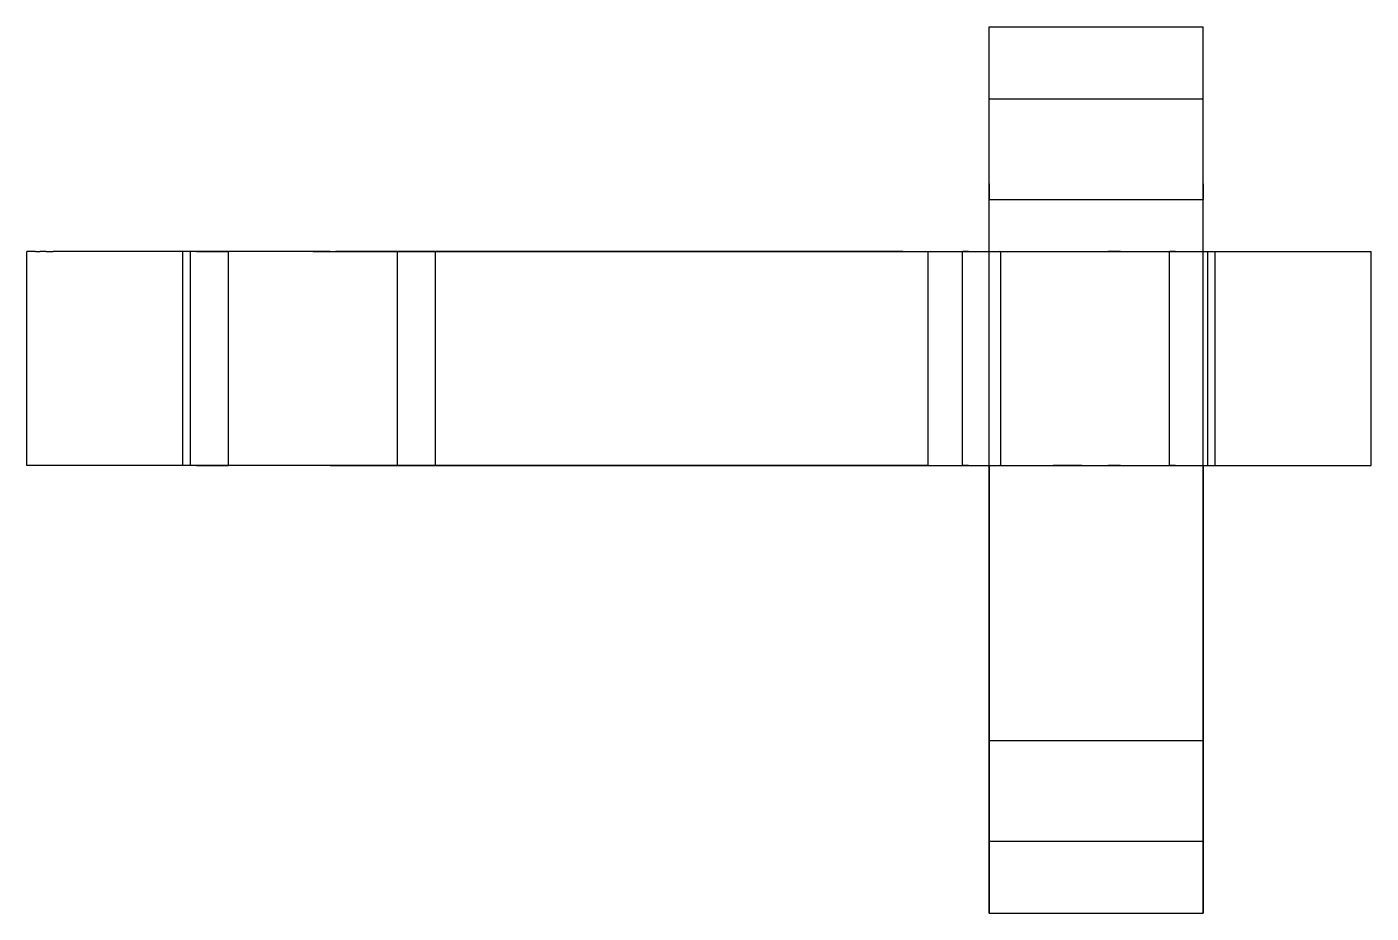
# Model space of a CAD drawing. Header units: millimetres. Extents: x -65 to 204, y -204 to 44.
# Drawn here: x 116 to 204, y -179.3 to -121.3 of the extents above; entities that cross this region are included whole.
import ezdxf

# ---------------------------------------------------------------- set-up
doc = ezdxf.new("R2010")
doc.units = ezdxf.units.MM
doc.layers.add('SIDE_YZ', color=7, linetype='Continuous')

msp = doc.modelspace()

# ---------------------------------------------------------------- linework, layer by layer
at = {"layer": 'SIDE_YZ'}
for p, q in [((179, -136), (179, -121.3)), ((179, -179.3), (179, -121.3)), ((179, -121.3), (193, -121.3)), ((193, -136), (193, -121.3)), ((193, -179.3), (193, -121.3)), ((179, -126.006), (179, -126.001)), ((179, -126.001), (193, -126.001)), ((179, -126.016), (179, -126.006)), ((179, -126.032), (179, -126.016)), ((179, -126.053), (179, -126.032)), ((179, -126.079), (179, -126.053)), ((179, -126.11), (179, -126.079)), ((179, -126.146), (179, -126.11)), ((179, -126.187), (179, -126.146)), ((179, -126.233), (179, -126.187)), ((179, -126.284), (179, -126.233)), ((179, -126.339), (179, -126.284)), ((179, -126.399), (179, -126.339)), ((179, -126.464), (179, -126.399)), ((179, -126.534), (179, -126.464)), ((179, -126.607), (179, -126.534)), ((179, -126.685), (179, -126.607)), ((179, -126.767), (179, -126.685)), ((193, -126.006), (193, -126.001)), ((193, -126.016), (193, -126.006)), ((193, -126.032), (193, -126.016)), ((193, -126.053), (193, -126.032)), ((193, -126.079), (193, -126.053)), ((193, -126.11), (193, -126.079)), ((193, -126.146), (193, -126.11)), ((193, -126.187), (193, -126.146)), ((193, -126.233), (193, -126.187)), ((193, -126.284), (193, -126.233)), ((193, -126.339), (193, -126.284)), ((193, -126.399), (193, -126.339)), ((193, -126.464), (193, -126.399)), ((193, -126.534), (193, -126.464)), ((193, -126.607), (193, -126.534)), ((193, -126.685), (193, -126.607)), ((193, -126.767), (193, -126.685)), ((179, -126.853), (179, -126.767)), ((179, -126.943), (179, -126.853)), ((179, -127.037), (179, -126.943)), ((179, -127.134), (179, -127.037)), ((179, -127.235), (179, -127.134)), ((179, -127.339), (179, -127.235)), ((179, -127.446), (179, -127.339)), ((179, -127.556), (179, -127.446)), ((179, -127.669), (179, -127.556)), ((193, -126.853), (193, -126.767)), ((193, -126.943), (193, -126.853)), ((193, -127.037), (193, -126.943)), ((193, -127.134), (193, -127.037)), ((193, -127.235), (193, -127.134)), ((193, -127.339), (193, -127.235)), ((193, -127.446), (193, -127.339)), ((193, -127.556), (193, -127.446)), ((193, -127.669), (193, -127.556)), ((179, -127.784), (179, -127.669)), ((179, -127.902), (179, -127.784)), ((179, -128.022), (179, -127.902)), ((179, -128.144), (179, -128.022)), ((179, -128.268), (179, -128.144)), ((179, -128.393), (179, -128.268)), ((179, -128.52), (179, -128.393)), ((193, -127.784), (193, -127.669)), ((193, -127.902), (193, -127.784)), ((193, -128.022), (193, -127.902)), ((193, -128.144), (193, -128.022)), ((193, -128.268), (193, -128.144)), ((193, -128.393), (193, -128.268)), ((193, -128.52), (193, -128.393)), ((179, -128.648), (179, -128.52)), ((179, -128.777), (179, -128.648)), ((179, -128.907), (179, -128.777)), ((179, -129.038), (179, -128.907)), ((179, -129.169), (179, -129.038)), ((179, -129.3), (179, -129.169)), ((179, -129.431), (179, -129.3)), ((193, -128.648), (193, -128.52)), ((193, -128.777), (193, -128.648)), ((193, -128.907), (193, -128.777)), ((193, -129.038), (193, -128.907)), ((193, -129.169), (193, -129.038)), ((193, -129.3), (193, -129.169)), ((193, -129.431), (193, -129.3)), ((179, -129.562), (179, -129.431)), ((179, -129.693), (179, -129.562)), ((179, -129.823), (179, -129.693)), ((179, -129.952), (179, -129.823)), ((179, -130.08), (179, -129.952)), ((179, -130.207), (179, -130.08)), ((179, -130.332), (179, -130.207)), ((193, -129.562), (193, -129.431)), ((193, -129.693), (193, -129.562)), ((193, -129.823), (193, -129.693)), ((193, -129.952), (193, -129.823)), ((193, -130.08), (193, -129.952)), ((193, -130.207), (193, -130.08)), ((193, -130.332), (193, -130.207)), ((179, -130.456), (179, -130.332)), ((179, -130.578), (179, -130.456)), ((179, -130.698), (179, -130.578)), ((179, -130.816), (179, -130.698)), ((179, -130.931), (179, -130.816)), ((179, -131.044), (179, -130.931)), ((179, -131.154), (179, -131.044)), ((193, -130.456), (193, -130.332)), ((193, -130.578), (193, -130.456)), ((193, -130.698), (193, -130.578)), ((193, -130.816), (193, -130.698)), ((193, -130.931), (193, -130.816)), ((193, -131.044), (193, -130.931)), ((193, -131.154), (193, -131.044)), ((179, -131.261), (179, -131.154)), ((179, -131.365), (179, -131.261)), ((179, -131.466), (179, -131.365)), ((179, -131.563), (179, -131.466)), ((179, -131.563), (179, -131.657)), ((179, -131.657), (179, -131.747)), ((179, -131.747), (179, -131.833)), ((179, -131.833), (179, -131.915)), ((179, -131.915), (179, -131.993)), ((193, -131.261), (193, -131.154)), ((193, -131.365), (193, -131.261)), ((193, -131.466), (193, -131.365)), ((193, -131.563), (193, -131.466)), ((193, -131.563), (193, -131.657)), ((193, -131.657), (193, -131.747)), ((193, -131.747), (193, -131.833)), ((193, -131.833), (193, -131.915)), ((193, -131.915), (193, -131.993)), ((179, -131.993), (179, -132.066)), ((179, -132.066), (179, -132.136)), ((179, -132.136), (179, -132.201)), ((179, -132.201), (179, -132.261)), ((179, -132.261), (179, -132.316)), ((179, -132.316), (179, -132.367)), ((179, -132.367), (179, -132.413)), ((179, -132.413), (179, -132.454)), ((179, -132.454), (179, -132.49)), ((179, -132.49), (179, -132.521)), ((179, -132.521), (179, -132.547)), ((179, -132.547), (179, -132.568)), ((179, -132.568), (179, -132.584)), ((179, -132.584), (179, -132.594)), ((179, -132.594), (179, -132.599)), ((179, -132.599), (193, -132.599)), ((193, -131.993), (193, -132.066)), ((193, -132.066), (193, -132.136)), ((193, -132.136), (193, -132.201)), ((193, -132.201), (193, -132.261)), ((193, -132.261), (193, -132.316)), ((193, -132.316), (193, -132.367)), ((193, -132.367), (193, -132.413)), ((193, -132.413), (193, -132.454)), ((193, -132.454), (193, -132.49)), ((193, -132.49), (193, -132.521)), ((193, -132.521), (193, -132.547)), ((193, -132.547), (193, -132.568)), ((193, -132.568), (193, -132.584)), ((193, -132.584), (193, -132.594)), ((193, -132.594), (193, -132.599)), ((116.035, -136), (116, -136)), ((116, -150), (116, -136)), ((116.141, -136), (116.035, -136)), ((116.316, -136), (116.141, -136)), ((116.561, -136), (116.316, -136)), ((116.561, -136), (116.876, -136)), ((117.259, -136), (116.876, -136)), ((117.259, -136), (117.711, -136)), ((118.231, -136), (117.711, -136)), ((118.817, -136), (118.231, -136)), ((119.469, -136), (118.817, -136)), ((120.185, -136), (119.469, -136)), ((120.966, -136), (120.185, -136)), ((121.808, -136), (120.966, -136)), ((122.712, -136), (121.808, -136)), ((123.675, -136), (122.712, -136)), ((124.696, -136), (123.675, -136)), ((125.774, -136), (124.696, -136)), ((126.906, -136), (125.774, -136)), ((126.207, -150), (126.207, -136)), ((126.26, -136), (126.207, -136)), ((126.367, -136), (126.26, -136)), ((126.527, -136), (126.367, -136)), ((126.74, -136), (126.527, -136)), ((126.707, -150), (126.707, -136)), ((126.709, -136), (126.707, -136)), ((126.713, -136), (126.709, -136)), ((126.719, -136), (126.713, -136)), ((126.727, -136), (126.719, -136)), ((126.737, -136), (126.727, -136)), ((126.749, -136), (126.737, -136)), ((127.005, -136), (126.74, -136)), ((126.762, -136), (126.749, -136)), ((126.778, -136), (126.762, -136)), ((126.795, -136), (126.778, -136)), ((126.814, -136), (126.795, -136)), ((126.836, -136), (126.814, -136)), ((126.858, -136), (126.836, -136)), ((126.883, -136), (126.858, -136)), ((126.909, -136), (126.883, -136)), ((128.091, -136), (126.906, -136)), ((126.937, -136), (126.909, -136)), ((126.967, -136), (126.937, -136)), ((126.998, -136), (126.967, -136)), ((127.03, -136), (126.998, -136)), ((127.323, -136), (127.005, -136)), ((127.064, -136), (127.03, -136)), ((127.1, -136), (127.064, -136)), ((127.1, -136), (127.137, -136)), ((127.137, -136), (127.175, -136)), ((127.175, -136), (127.214, -136)), ((127.214, -136), (127.255, -136)), ((127.255, -136), (127.297, -136)), ((127.297, -136), (127.339, -136)), ((127.692, -136), (127.323, -136)), ((127.339, -136), (127.383, -136)), ((127.383, -136), (127.428, -136)), ((127.428, -136), (127.473, -136)), ((127.473, -136), (127.519, -136)), ((127.519, -136), (127.566, -136)), ((127.566, -136), (127.614, -136)), ((127.614, -136), (127.662, -136)), ((127.662, -136), (127.71, -136)), ((128.113, -136), (127.692, -136)), ((127.71, -136), (127.759, -136)), ((127.759, -136), (127.808, -136)), ((127.808, -136), (127.858, -136)), ((127.858, -136), (127.907, -136)), ((127.907, -136), (127.957, -136)), ((127.957, -136), (128.007, -136)), ((128.007, -136), (128.056, -136)), ((128.056, -136), (128.106, -136)), ((129.328, -136), (128.091, -136)), ((128.106, -136), (128.155, -136)), ((128.583, -136), (128.113, -136)), ((128.155, -136), (128.204, -136)), ((128.204, -136), (128.252, -136)), ((128.252, -136), (128.301, -136)), ((128.301, -136), (128.348, -136)), ((128.348, -136), (128.395, -136)), ((128.395, -136), (128.441, -136)), ((128.441, -136), (128.487, -136)), ((128.487, -136), (128.531, -136)), ((128.531, -136), (128.575, -136)), ((128.575, -136), (128.618, -136)), ((129.104, -136), (128.583, -136)), ((128.618, -136), (128.659, -136)), ((128.659, -136), (128.7, -136)), ((128.7, -136), (128.739, -136)), ((128.739, -136), (128.777, -136)), ((128.777, -136), (128.814, -136)), ((128.814, -136), (128.85, -136)), ((128.85, -136), (128.884, -136)), ((128.884, -136), (128.916, -136)), ((128.916, -136), (128.947, -136)), ((128.947, -136), (128.977, -136)), ((128.977, -136), (129.005, -136)), ((129.005, -136), (129.031, -136)), ((129.031, -136), (129.056, -136)), ((129.056, -136), (129.079, -136)), ((129.079, -136), (129.1, -136)), ((129.1, -136), (129.119, -136)), ((129.673, -136), (129.104, -136)), ((129.119, -136), (129.136, -136)), ((129.136, -136), (129.152, -136)), ((129.152, -136), (129.166, -136)), ((129.166, -136), (129.177, -136)), ((129.177, -136), (129.187, -136)), ((129.187, -136), (129.195, -136)), ((129.195, -136), (129.201, -136)), ((129.201, -136), (129.205, -136)), ((129.205, -136), (129.207, -136)), ((129.207, -150), (129.207, -136)), ((130.613, -136), (129.328, -136)), ((130.291, -136), (129.673, -136)), ((130.955, -136), (130.291, -136)), ((131.945, -136), (130.613, -136)), ((131.665, -136), (130.955, -136)), ((132.42, -136), (131.665, -136)), ((133.322, -136), (131.945, -136)), ((133.219, -136), (132.42, -136)), ((134.06, -136), (133.219, -136)), ((134.741, -136), (133.322, -136)), ((134.942, -136), (134.06, -136)), ((134.741, -136), (136.201, -136)), ((135.863, -136), (134.942, -136)), ((135.863, -136), (136.823, -136)), ((137.699, -136), (136.201, -136)), ((136.823, -136), (137.82, -136)), ((139.233, -136), (137.699, -136)), ((137.82, -136), (138.851, -136)), ((138.851, -136), (139.916, -136)), ((140.799, -136), (139.233, -136)), ((139.916, -136), (141.013, -136)), ((140.25, -150), (140.25, -136)), ((140.252, -136), (140.25, -136)), ((140.256, -136), (140.252, -136)), ((140.262, -136), (140.256, -136)), ((140.27, -136), (140.262, -136)), ((140.28, -136), (140.27, -136)), ((140.292, -136), (140.28, -136)), ((140.305, -136), (140.292, -136)), ((140.321, -136), (140.305, -136)), ((140.338, -136), (140.321, -136)), ((140.357, -136), (140.338, -136)), ((140.378, -136), (140.357, -136)), ((140.401, -136), (140.378, -136)), ((140.426, -136), (140.401, -136)), ((140.452, -136), (140.426, -136)), ((140.48, -136), (140.452, -136)), ((140.51, -136), (140.48, -136)), ((140.541, -136), (140.51, -136)), ((140.573, -136), (140.541, -136)), ((140.607, -136), (140.573, -136)), ((140.607, -136), (140.643, -136)), ((140.643, -136), (140.68, -136)), ((140.68, -136), (140.718, -136)), ((140.718, -136), (140.757, -136)), ((140.757, -136), (140.798, -136)), ((140.798, -136), (140.839, -136)), ((142.397, -136), (140.799, -136)), ((140.839, -136), (140.882, -136)), ((140.882, -136), (140.926, -136)), ((140.926, -136), (140.97, -136)), ((140.97, -136), (141.016, -136)), ((141.013, -136), (142.139, -136)), ((141.016, -136), (141.062, -136)), ((141.062, -136), (141.109, -136)), ((141.109, -136), (141.157, -136)), ((141.157, -136), (141.205, -136)), ((141.205, -136), (141.253, -136)), ((141.253, -136), (141.302, -136)), ((141.302, -136), (141.351, -136)), ((141.351, -136), (141.401, -136)), ((141.401, -136), (141.45, -136)), ((141.45, -136), (141.5, -136)), ((141.5, -136), (141.55, -136)), ((141.55, -136), (141.599, -136)), ((141.599, -136), (141.649, -136)), ((141.649, -136), (141.698, -136)), ((141.698, -136), (141.747, -136)), ((141.747, -136), (141.795, -136)), ((141.795, -136), (141.843, -136)), ((141.843, -136), (141.891, -136)), ((141.891, -136), (141.938, -136)), ((141.938, -136), (141.984, -136)), ((141.984, -136), (142.03, -136)), ((142.03, -136), (142.074, -136)), ((142.074, -136), (142.118, -136)), ((142.118, -136), (142.161, -136)), ((142.139, -136), (143.294, -136)), ((142.161, -136), (142.202, -136)), ((142.202, -136), (142.243, -136)), ((142.243, -136), (142.282, -136)), ((142.282, -136), (142.32, -136)), ((142.32, -136), (142.357, -136)), ((142.357, -136), (142.393, -136)), ((142.393, -136), (142.427, -136)), ((144.022, -136), (142.397, -136)), ((142.459, -136), (142.427, -136)), ((142.49, -136), (142.459, -136)), ((142.49, -136), (142.52, -136)), ((142.548, -136), (142.52, -136)), ((142.574, -136), (142.548, -136)), ((142.599, -136), (142.574, -136)), ((142.622, -136), (142.599, -136)), ((142.643, -136), (142.622, -136)), ((142.662, -136), (142.643, -136)), ((142.679, -136), (142.662, -136)), ((142.695, -136), (142.679, -136)), ((142.708, -136), (142.695, -136)), ((142.72, -136), (142.708, -136)), ((142.73, -136), (142.72, -136)), ((142.738, -136), (142.73, -136)), ((142.744, -136), (142.738, -136)), ((142.744, -136), (142.748, -136)), ((142.748, -136), (142.75, -136)), ((142.75, -150), (142.75, -136)), ((143.294, -136), (144.476, -136)), ((145.673, -136), (144.022, -136)), ((144.476, -136), (145.682, -136)), ((147.347, -136), (145.673, -136)), ((145.682, -136), (146.91, -136)), ((146.91, -136), (148.159, -136)), ((149.042, -136), (147.347, -136)), ((148.159, -136), (149.427, -136)), ((150.753, -136), (149.042, -136)), ((149.427, -136), (150.712, -136)), ((150.712, -136), (152.012, -136)), ((152.48, -136), (150.753, -136)), ((152.012, -136), (153.324, -136)), ((154.218, -136), (152.48, -136)), ((153.324, -136), (154.646, -136)), ((155.966, -136), (154.218, -136)), ((154.646, -136), (155.977, -136)), ((157.72, -136), (155.966, -136)), ((155.977, -136), (157.315, -136)), ((157.315, -136), (158.656, -136)), ((159.478, -136), (157.72, -136)), ((158.656, -136), (160, -136)), ((161.236, -136), (159.478, -136)), ((160, -136), (161.344, -136)), ((162.993, -136), (161.236, -136)), ((161.344, -136), (162.685, -136)), ((162.685, -136), (164.023, -136)), ((164.745, -136), (162.993, -136)), ((164.023, -136), (165.354, -136)), ((166.489, -136), (164.745, -136)), ((165.354, -136), (166.676, -136)), ((168.223, -136), (166.489, -136)), ((166.676, -136), (167.988, -136)), ((167.988, -136), (169.288, -136)), ((169.944, -136), (168.223, -136)), ((169.288, -136), (170.573, -136)), ((171.649, -136), (169.944, -136)), ((170.573, -136), (171.841, -136)), ((173.335, -136), (171.649, -136)), ((171.841, -136), (173.09, -136)), ((173.09, -136), (174.318, -136)), ((173.335, -136), (175, -136)), ((174.318, -136), (175.524, -136)), ((175, -150), (175, -136)), ((175, -136), (179, -136)), ((175.524, -136), (176.706, -136)), ((176.706, -136), (177.861, -136)), ((177.25, -150), (177.25, -136)), ((177.252, -136), (177.25, -136)), ((177.256, -136), (177.252, -136)), ((177.262, -136), (177.256, -136)), ((177.27, -136), (177.262, -136)), ((177.28, -136), (177.27, -136)), ((177.292, -136), (177.28, -136)), ((177.305, -136), (177.292, -136)), ((177.321, -136), (177.305, -136)), ((177.338, -136), (177.321, -136)), ((177.357, -136), (177.338, -136)), ((177.378, -136), (177.357, -136)), ((177.401, -136), (177.378, -136)), ((177.426, -136), (177.401, -136)), ((177.452, -136), (177.426, -136)), ((177.48, -136), (177.452, -136)), ((177.51, -136), (177.48, -136)), ((177.541, -136), (177.51, -136)), ((177.573, -136), (177.541, -136)), ((177.607, -136), (177.573, -136)), ((177.643, -136), (177.607, -136)), ((177.643, -136), (177.68, -136)), ((177.68, -136), (177.718, -136)), ((177.718, -136), (177.757, -136)), ((177.757, -136), (177.798, -136)), ((177.798, -136), (177.839, -136)), ((177.839, -136), (177.882, -136)), ((177.861, -136), (178.987, -136)), ((177.882, -136), (177.926, -136)), ((177.926, -136), (177.97, -136)), ((177.97, -136), (178.016, -136)), ((178.016, -136), (178.062, -136)), ((178.062, -136), (178.109, -136)), ((178.109, -136), (178.157, -136)), ((178.157, -136), (178.205, -136)), ((178.205, -136), (178.253, -136)), ((178.253, -136), (178.302, -136)), ((178.302, -136), (178.351, -136)), ((178.351, -136), (178.401, -136)), ((178.401, -136), (178.45, -136)), ((178.45, -136), (178.5, -136)), ((178.5, -136), (178.55, -136)), ((178.55, -136), (178.599, -136)), ((178.599, -136), (178.649, -136)), ((178.649, -136), (178.698, -136)), ((178.698, -136), (178.747, -136)), ((178.747, -136), (178.795, -136)), ((178.795, -136), (178.843, -136)), ((178.843, -136), (178.891, -136)), ((178.891, -136), (178.938, -136)), ((178.938, -136), (178.984, -136)), ((178.984, -136), (179.03, -136)), ((178.987, -136), (180.084, -136)), ((179, -150), (179, -136)), ((179, -136), (193, -136)), ((179.03, -136), (179.074, -136)), ((179.074, -136), (179.118, -136)), ((179.118, -136), (179.161, -136)), ((179.161, -136), (179.202, -136)), ((179.202, -136), (179.243, -136)), ((179.243, -136), (179.282, -136)), ((179.282, -136), (179.32, -136)), ((179.32, -136), (179.357, -136)), ((179.357, -136), (179.393, -136)), ((179.393, -136), (179.427, -136)), ((179.427, -136), (179.459, -136)), ((179.459, -136), (179.49, -136)), ((179.49, -136), (179.52, -136)), ((179.52, -136), (179.548, -136)), ((179.548, -136), (179.574, -136)), ((179.574, -136), (179.599, -136)), ((179.599, -136), (179.622, -136)), ((179.622, -136), (179.643, -136)), ((179.643, -136), (179.662, -136)), ((179.662, -136), (179.679, -136)), ((179.695, -136), (179.679, -136)), ((179.708, -136), (179.695, -136)), ((179.72, -136), (179.708, -136)), ((179.72, -136), (179.73, -136)), ((179.738, -136), (179.73, -136)), ((179.738, -136), (179.744, -136)), ((179.744, -136), (179.748, -136)), ((179.748, -136), (179.75, -136)), ((179.75, -150), (179.75, -136)), ((180.084, -136), (181.149, -136)), ((181.149, -136), (182.18, -136)), ((182.18, -136), (183.177, -136)), ((183.177, -136), (184.137, -136)), ((184.137, -136), (185.058, -136)), ((185.058, -136), (185.94, -136)), ((185.94, -136), (186.781, -136)), ((187.58, -136), (186.781, -136)), ((187.58, -136), (188.335, -136)), ((188.335, -136), (189.045, -136)), ((189.045, -136), (189.709, -136)), ((189.709, -136), (190.327, -136)), ((190.327, -136), (190.896, -136)), ((190.793, -150), (190.793, -136)), ((190.795, -136), (190.793, -136)), ((190.799, -136), (190.795, -136)), ((190.805, -136), (190.799, -136)), ((190.813, -136), (190.805, -136)), ((190.823, -136), (190.813, -136)), ((190.834, -136), (190.823, -136)), ((190.848, -136), (190.834, -136)), ((190.864, -136), (190.848, -136)), ((190.881, -136), (190.864, -136)), ((190.9, -136), (190.881, -136)), ((190.896, -136), (191.417, -136)), ((190.921, -136), (190.9, -136)), ((190.944, -136), (190.921, -136)), ((190.969, -136), (190.944, -136)), ((190.995, -136), (190.969, -136)), ((191.023, -136), (190.995, -136)), ((191.053, -136), (191.023, -136)), ((191.084, -136), (191.053, -136)), ((191.116, -136), (191.084, -136)), ((191.15, -136), (191.116, -136)), ((191.186, -136), (191.15, -136)), ((191.186, -136), (191.223, -136)), ((191.223, -136), (191.261, -136)), ((191.261, -136), (191.3, -136)), ((191.3, -136), (191.341, -136)), ((191.341, -136), (191.382, -136)), ((191.382, -136), (191.425, -136)), ((191.417, -136), (191.887, -136)), ((191.425, -136), (191.469, -136)), ((191.469, -136), (191.513, -136)), ((191.513, -136), (191.559, -136)), ((191.559, -136), (191.605, -136)), ((191.605, -136), (191.652, -136)), ((191.652, -136), (191.699, -136)), ((191.699, -136), (191.748, -136)), ((191.748, -136), (191.796, -136)), ((191.796, -136), (191.845, -136)), ((191.845, -136), (191.894, -136)), ((191.887, -136), (192.308, -136)), ((191.894, -136), (191.944, -136)), ((191.944, -136), (191.993, -136)), ((191.993, -136), (192.043, -136)), ((192.043, -136), (192.093, -136)), ((192.093, -136), (192.142, -136)), ((192.142, -136), (192.192, -136)), ((192.192, -136), (192.241, -136)), ((192.241, -136), (192.29, -136)), ((192.29, -136), (192.338, -136)), ((192.308, -136), (192.677, -136)), ((192.338, -136), (192.386, -136)), ((192.386, -136), (192.434, -136)), ((192.434, -136), (192.481, -136)), ((192.481, -136), (192.527, -136)), ((192.527, -136), (192.572, -136)), ((192.572, -136), (192.617, -136)), ((192.617, -136), (192.661, -136)), ((192.661, -136), (192.703, -136)), ((192.677, -136), (192.995, -136)), ((192.703, -136), (192.745, -136)), ((192.745, -136), (192.786, -136)), ((192.786, -136), (192.825, -136)), ((192.825, -136), (192.863, -136)), ((192.863, -136), (192.9, -136)), ((192.9, -136), (192.936, -136)), ((192.936, -136), (192.97, -136)), ((192.97, -136), (193.002, -136)), ((192.995, -136), (193.26, -136)), ((193, -150), (193, -136)), ((193, -136), (194.111, -136)), ((193.002, -136), (193.033, -136)), ((193.033, -136), (193.063, -136)), ((193.063, -136), (193.091, -136)), ((193.091, -136), (193.117, -136)), ((193.117, -136), (193.142, -136)), ((193.142, -136), (193.164, -136)), ((193.164, -136), (193.186, -136)), ((193.186, -136), (193.205, -136)), ((193.205, -136), (193.222, -136)), ((193.222, -136), (193.238, -136)), ((193.238, -136), (193.251, -136)), ((193.251, -136), (193.263, -136)), ((193.26, -136), (193.473, -136)), ((193.263, -136), (193.273, -136)), ((193.273, -136), (193.281, -136)), ((193.281, -136), (193.287, -136)), ((193.287, -136), (193.291, -136)), ((193.291, -136), (193.293, -136)), ((193.293, -150), (193.293, -136)), ((193.473, -136), (193.633, -136)), ((193.633, -136), (193.74, -136)), ((193.74, -136), (193.793, -136)), ((193.793, -150), (193.793, -136)), ((194.111, -136), (195.171, -136)), ((195.171, -136), (196.177, -136)), ((196.177, -136), (197.127, -136)), ((197.127, -136), (198.021, -136)), ((198.021, -136), (198.857, -136)), ((198.857, -136), (199.634, -136)), ((199.634, -136), (200.35, -136)), ((200.35, -136), (201.004, -136)), ((201.004, -136), (201.596, -136)), ((201.596, -136), (202.125, -136)), ((202.125, -136), (202.589, -136)), ((202.589, -136), (202.988, -136)), ((202.988, -136), (203.322, -136)), ((203.322, -136), (203.589, -136)), ((203.589, -136), (203.79, -136)), ((203.79, -136), (203.924, -136)), ((203.924, -136), (203.992, -136)), ((203.992, -150), (203.992, -136)), ((116.035, -150), (116, -150)), ((116.141, -150), (116.035, -150)), ((116.316, -150), (116.141, -150)), ((116.561, -150), (116.316, -150)), ((116.876, -150), (116.561, -150)), ((117.259, -150), (116.876, -150)), ((117.711, -150), (117.259, -150)), ((118.231, -150), (117.711, -150)), ((118.817, -150), (118.231, -150)), ((119.469, -150), (118.817, -150)), ((120.185, -150), (119.469, -150)), ((120.966, -150), (120.185, -150)), ((121.808, -150), (120.966, -150)), ((122.712, -150), (121.808, -150)), ((123.675, -150), (122.712, -150)), ((124.696, -150), (123.675, -150)), ((125.774, -150), (124.696, -150)), ((126.906, -150), (125.774, -150)), ((126.26, -150), (126.207, -150)), ((126.367, -150), (126.26, -150)), ((126.527, -150), (126.367, -150)), ((126.74, -150), (126.527, -150)), ((126.709, -150), (126.707, -150)), ((126.713, -150), (126.709, -150)), ((126.719, -150), (126.713, -150)), ((126.727, -150), (126.719, -150)), ((126.737, -150), (126.727, -150)), ((126.749, -150), (126.737, -150)), ((127.005, -150), (126.74, -150)), ((126.762, -150), (126.749, -150)), ((126.778, -150), (126.762, -150)), ((126.795, -150), (126.778, -150)), ((126.814, -150), (126.795, -150)), ((126.836, -150), (126.814, -150)), ((126.858, -150), (126.836, -150)), ((126.883, -150), (126.858, -150)), ((126.909, -150), (126.883, -150)), ((128.091, -150), (126.906, -150)), ((126.937, -150), (126.909, -150)), ((126.967, -150), (126.937, -150)), ((126.998, -150), (126.967, -150)), ((127.03, -150), (126.998, -150)), ((127.323, -150), (127.005, -150)), ((127.064, -150), (127.03, -150)), ((127.1, -150), (127.064, -150)), ((127.1, -150), (127.137, -150)), ((127.137, -150), (127.175, -150)), ((127.175, -150), (127.214, -150)), ((127.214, -150), (127.255, -150)), ((127.255, -150), (127.297, -150)), ((127.297, -150), (127.339, -150)), ((127.692, -150), (127.323, -150)), ((127.339, -150), (127.383, -150)), ((127.383, -150), (127.428, -150)), ((127.428, -150), (127.473, -150)), ((127.473, -150), (127.519, -150)), ((127.519, -150), (127.566, -150)), ((127.566, -150), (127.614, -150)), ((127.614, -150), (127.662, -150)), ((127.662, -150), (127.71, -150)), ((128.113, -150), (127.692, -150)), ((127.71, -150), (127.759, -150)), ((127.759, -150), (127.808, -150)), ((127.808, -150), (127.858, -150)), ((127.858, -150), (127.907, -150)), ((127.907, -150), (127.957, -150)), ((127.957, -150), (128.007, -150)), ((128.007, -150), (128.056, -150)), ((128.056, -150), (128.106, -150)), ((129.328, -150), (128.091, -150)), ((128.106, -150), (128.155, -150)), ((128.583, -150), (128.113, -150)), ((128.155, -150), (128.204, -150)), ((128.204, -150), (128.252, -150)), ((128.252, -150), (128.301, -150)), ((128.301, -150), (128.348, -150)), ((128.348, -150), (128.395, -150)), ((128.395, -150), (128.441, -150)), ((128.441, -150), (128.487, -150)), ((128.487, -150), (128.531, -150)), ((128.531, -150), (128.575, -150)), ((128.575, -150), (128.618, -150)), ((129.104, -150), (128.583, -150)), ((128.618, -150), (128.659, -150)), ((128.659, -150), (128.7, -150)), ((128.7, -150), (128.739, -150)), ((128.739, -150), (128.777, -150)), ((128.777, -150), (128.814, -150)), ((128.814, -150), (128.85, -150)), ((128.85, -150), (128.884, -150)), ((128.884, -150), (128.916, -150)), ((128.916, -150), (128.947, -150)), ((128.947, -150), (128.977, -150)), ((128.977, -150), (129.005, -150)), ((129.005, -150), (129.031, -150)), ((129.031, -150), (129.056, -150)), ((129.056, -150), (129.079, -150)), ((129.079, -150), (129.1, -150)), ((129.1, -150), (129.119, -150)), ((129.673, -150), (129.104, -150)), ((129.119, -150), (129.136, -150)), ((129.136, -150), (129.152, -150)), ((129.152, -150), (129.166, -150)), ((129.166, -150), (129.177, -150)), ((129.177, -150), (129.187, -150)), ((129.187, -150), (129.195, -150)), ((129.195, -150), (129.201, -150)), ((129.201, -150), (129.205, -150)), ((129.205, -150), (129.207, -150)), ((130.613, -150), (129.328, -150)), ((130.291, -150), (129.673, -150)), ((130.955, -150), (130.291, -150)), ((131.945, -150), (130.613, -150)), ((131.665, -150), (130.955, -150)), ((132.42, -150), (131.665, -150)), ((133.322, -150), (131.945, -150)), ((133.219, -150), (132.42, -150)), ((134.06, -150), (133.219, -150)), ((134.741, -150), (133.322, -150)), ((134.942, -150), (134.06, -150)), ((136.201, -150), (134.741, -150)), ((135.863, -150), (134.942, -150)), ((135.863, -150), (136.823, -150)), ((137.699, -150), (136.201, -150)), ((136.823, -150), (137.82, -150)), ((139.233, -150), (137.699, -150)), ((137.82, -150), (138.851, -150)), ((138.851, -150), (139.916, -150)), ((140.799, -150), (139.233, -150)), ((139.916, -150), (141.013, -150)), ((140.252, -150), (140.25, -150)), ((140.256, -150), (140.252, -150)), ((140.262, -150), (140.256, -150)), ((140.27, -150), (140.262, -150)), ((140.28, -150), (140.27, -150)), ((140.292, -150), (140.28, -150)), ((140.305, -150), (140.292, -150)), ((140.321, -150), (140.305, -150)), ((140.338, -150), (140.321, -150)), ((140.357, -150), (140.338, -150)), ((140.378, -150), (140.357, -150)), ((140.401, -150), (140.378, -150)), ((140.426, -150), (140.401, -150)), ((140.452, -150), (140.426, -150)), ((140.48, -150), (140.452, -150)), ((140.51, -150), (140.48, -150)), ((140.541, -150), (140.51, -150)), ((140.573, -150), (140.541, -150)), ((140.607, -150), (140.573, -150)), ((140.607, -150), (140.643, -150)), ((140.643, -150), (140.68, -150)), ((140.68, -150), (140.718, -150)), ((140.718, -150), (140.757, -150)), ((140.757, -150), (140.798, -150)), ((140.798, -150), (140.839, -150)), ((142.397, -150), (140.799, -150)), ((140.839, -150), (140.882, -150)), ((140.882, -150), (140.926, -150)), ((140.926, -150), (140.97, -150)), ((140.97, -150), (141.016, -150)), ((141.013, -150), (142.139, -150)), ((141.016, -150), (141.062, -150)), ((141.062, -150), (141.109, -150)), ((141.109, -150), (141.157, -150)), ((141.157, -150), (141.205, -150)), ((141.205, -150), (141.253, -150)), ((141.253, -150), (141.302, -150)), ((141.302, -150), (141.351, -150)), ((141.351, -150), (141.401, -150)), ((141.401, -150), (141.45, -150)), ((141.45, -150), (141.5, -150)), ((141.5, -150), (141.55, -150)), ((141.55, -150), (141.599, -150)), ((141.599, -150), (141.649, -150)), ((141.649, -150), (141.698, -150)), ((141.698, -150), (141.747, -150)), ((141.747, -150), (141.795, -150)), ((141.795, -150), (141.843, -150)), ((141.843, -150), (141.891, -150)), ((141.891, -150), (141.938, -150)), ((141.938, -150), (141.984, -150)), ((141.984, -150), (142.03, -150)), ((142.03, -150), (142.074, -150)), ((142.074, -150), (142.118, -150)), ((142.118, -150), (142.161, -150)), ((142.139, -150), (143.294, -150)), ((142.161, -150), (142.202, -150)), ((142.202, -150), (142.243, -150)), ((142.243, -150), (142.282, -150)), ((142.282, -150), (142.32, -150)), ((142.32, -150), (142.357, -150)), ((142.357, -150), (142.393, -150)), ((142.393, -150), (142.427, -150)), ((144.022, -150), (142.397, -150)), ((142.459, -150), (142.427, -150)), ((142.459, -150), (142.49, -150)), ((142.49, -150), (142.52, -150)), ((142.548, -150), (142.52, -150)), ((142.574, -150), (142.548, -150)), ((142.599, -150), (142.574, -150)), ((142.622, -150), (142.599, -150)), ((142.643, -150), (142.622, -150)), ((142.662, -150), (142.643, -150)), ((142.679, -150), (142.662, -150)), ((142.695, -150), (142.679, -150)), ((142.708, -150), (142.695, -150)), ((142.72, -150), (142.708, -150)), ((142.73, -150), (142.72, -150)), ((142.738, -150), (142.73, -150)), ((142.738, -150), (142.744, -150)), ((142.744, -150), (142.748, -150)), ((142.748, -150), (142.75, -150)), ((143.294, -150), (144.476, -150)), ((145.673, -150), (144.022, -150)), ((144.476, -150), (145.682, -150)), ((147.347, -150), (145.673, -150)), ((145.682, -150), (146.91, -150)), ((146.91, -150), (148.159, -150)), ((149.042, -150), (147.347, -150)), ((148.159, -150), (149.427, -150)), ((150.753, -150), (149.042, -150)), ((149.427, -150), (150.712, -150)), ((150.712, -150), (152.012, -150)), ((152.48, -150), (150.753, -150)), ((152.012, -150), (153.324, -150)), ((154.218, -150), (152.48, -150)), ((153.324, -150), (154.646, -150)), ((155.966, -150), (154.218, -150)), ((154.646, -150), (155.977, -150)), ((157.72, -150), (155.966, -150)), ((155.977, -150), (157.315, -150)), ((157.315, -150), (158.656, -150)), ((159.478, -150), (157.72, -150)), ((158.656, -150), (160, -150)), ((161.236, -150), (159.478, -150)), ((160, -150), (161.344, -150)), ((162.993, -150), (161.236, -150)), ((161.344, -150), (162.685, -150)), ((162.685, -150), (164.023, -150)), ((164.745, -150), (162.993, -150)), ((164.023, -150), (165.354, -150)), ((166.489, -150), (164.745, -150)), ((165.354, -150), (166.676, -150)), ((168.223, -150), (166.489, -150)), ((166.676, -150), (167.988, -150)), ((167.988, -150), (169.288, -150)), ((169.944, -150), (168.223, -150)), ((169.288, -150), (170.573, -150)), ((171.649, -150), (169.944, -150)), ((170.573, -150), (171.841, -150)), ((173.335, -150), (171.649, -150)), ((171.841, -150), (173.09, -150)), ((173.09, -150), (174.318, -150)), ((175, -150), (173.335, -150)), ((174.318, -150), (175.524, -150)), ((175, -150), (179, -150)), ((175.524, -150), (176.706, -150)), ((176.706, -150), (177.861, -150)), ((177.252, -150), (177.25, -150)), ((177.256, -150), (177.252, -150)), ((177.262, -150), (177.256, -150)), ((177.27, -150), (177.262, -150)), ((177.28, -150), (177.27, -150)), ((177.292, -150), (177.28, -150)), ((177.305, -150), (177.292, -150)), ((177.321, -150), (177.305, -150)), ((177.338, -150), (177.321, -150)), ((177.357, -150), (177.338, -150)), ((177.378, -150), (177.357, -150)), ((177.401, -150), (177.378, -150)), ((177.426, -150), (177.401, -150)), ((177.452, -150), (177.426, -150)), ((177.48, -150), (177.452, -150)), ((177.51, -150), (177.48, -150)), ((177.541, -150), (177.51, -150)), ((177.573, -150), (177.541, -150)), ((177.607, -150), (177.573, -150)), ((177.643, -150), (177.607, -150)), ((177.643, -150), (177.68, -150)), ((177.68, -150), (177.718, -150)), ((177.718, -150), (177.757, -150)), ((177.757, -150), (177.798, -150)), ((177.798, -150), (177.839, -150)), ((177.839, -150), (177.882, -150)), ((177.861, -150), (178.987, -150)), ((177.882, -150), (177.926, -150)), ((177.926, -150), (177.97, -150)), ((177.97, -150), (178.016, -150)), ((178.016, -150), (178.062, -150)), ((178.062, -150), (178.109, -150)), ((178.109, -150), (178.157, -150)), ((178.157, -150), (178.205, -150)), ((178.205, -150), (178.253, -150)), ((178.253, -150), (178.302, -150)), ((178.302, -150), (178.351, -150)), ((178.351, -150), (178.401, -150)), ((178.401, -150), (178.45, -150)), ((178.45, -150), (178.5, -150)), ((178.5, -150), (178.55, -150)), ((178.55, -150), (178.599, -150)), ((178.599, -150), (178.649, -150)), ((178.649, -150), (178.698, -150)), ((178.698, -150), (178.747, -150)), ((178.747, -150), (178.795, -150)), ((178.795, -150), (178.843, -150)), ((178.843, -150), (178.891, -150)), ((178.891, -150), (178.938, -150)), ((178.938, -150), (178.984, -150)), ((178.984, -150), (179.03, -150)), ((178.987, -150), (180.084, -150)), ((179, -150), (193, -150)), ((179, -150), (179, -179.3)), ((179.03, -150), (179.074, -150)), ((179.074, -150), (179.118, -150)), ((179.118, -150), (179.161, -150)), ((179.161, -150), (179.202, -150)), ((179.202, -150), (179.243, -150)), ((179.243, -150), (179.282, -150)), ((179.282, -150), (179.32, -150)), ((179.32, -150), (179.357, -150)), ((179.357, -150), (179.393, -150)), ((179.393, -150), (179.427, -150)), ((179.427, -150), (179.459, -150)), ((179.459, -150), (179.49, -150)), ((179.49, -150), (179.52, -150)), ((179.52, -150), (179.548, -150)), ((179.548, -150), (179.574, -150)), ((179.574, -150), (179.599, -150)), ((179.599, -150), (179.622, -150)), ((179.622, -150), (179.643, -150)), ((179.643, -150), (179.662, -150)), ((179.662, -150), (179.679, -150)), ((179.695, -150), (179.679, -150)), ((179.708, -150), (179.695, -150)), ((179.708, -150), (179.72, -150)), ((179.72, -150), (179.73, -150)), ((179.73, -150), (179.738, -150)), ((179.738, -150), (179.744, -150)), ((179.744, -150), (179.748, -150)), ((179.748, -150), (179.75, -150)), ((180.084, -150), (181.149, -150)), ((181.149, -150), (182.18, -150)), ((182.18, -150), (183.177, -150)), ((184.137, -150), (183.177, -150)), ((185.058, -150), (184.137, -150)), ((185.058, -150), (185.94, -150)), ((185.94, -150), (186.781, -150)), ((187.58, -150), (186.781, -150)), ((187.58, -150), (188.335, -150)), ((188.335, -150), (189.045, -150)), ((189.045, -150), (189.709, -150)), ((189.709, -150), (190.327, -150)), ((190.327, -150), (190.896, -150)), ((190.795, -150), (190.793, -150)), ((190.799, -150), (190.795, -150)), ((190.805, -150), (190.799, -150)), ((190.813, -150), (190.805, -150)), ((190.823, -150), (190.813, -150)), ((190.834, -150), (190.823, -150)), ((190.848, -150), (190.834, -150)), ((190.864, -150), (190.848, -150)), ((190.881, -150), (190.864, -150)), ((190.9, -150), (190.881, -150)), ((190.896, -150), (191.417, -150)), ((190.921, -150), (190.9, -150)), ((190.944, -150), (190.921, -150)), ((190.969, -150), (190.944, -150)), ((190.995, -150), (190.969, -150)), ((191.023, -150), (190.995, -150)), ((191.053, -150), (191.023, -150)), ((191.084, -150), (191.053, -150)), ((191.116, -150), (191.084, -150)), ((191.15, -150), (191.116, -150)), ((191.186, -150), (191.15, -150)), ((191.186, -150), (191.223, -150)), ((191.223, -150), (191.261, -150)), ((191.261, -150), (191.3, -150)), ((191.3, -150), (191.341, -150)), ((191.341, -150), (191.382, -150)), ((191.382, -150), (191.425, -150)), ((191.417, -150), (191.887, -150)), ((191.425, -150), (191.469, -150)), ((191.469, -150), (191.513, -150)), ((191.513, -150), (191.559, -150)), ((191.559, -150), (191.605, -150)), ((191.605, -150), (191.652, -150)), ((191.652, -150), (191.699, -150)), ((191.699, -150), (191.748, -150)), ((191.748, -150), (191.796, -150)), ((191.796, -150), (191.845, -150)), ((191.845, -150), (191.894, -150)), ((191.887, -150), (192.308, -150)), ((191.894, -150), (191.944, -150)), ((191.944, -150), (191.993, -150)), ((191.993, -150), (192.043, -150)), ((192.043, -150), (192.093, -150)), ((192.093, -150), (192.142, -150)), ((192.142, -150), (192.192, -150)), ((192.192, -150), (192.241, -150)), ((192.241, -150), (192.29, -150)), ((192.29, -150), (192.338, -150)), ((192.308, -150), (192.677, -150)), ((192.338, -150), (192.386, -150)), ((192.386, -150), (192.434, -150)), ((192.434, -150), (192.481, -150)), ((192.481, -150), (192.527, -150)), ((192.527, -150), (192.572, -150)), ((192.572, -150), (192.617, -150)), ((192.617, -150), (192.661, -150)), ((192.661, -150), (192.703, -150)), ((192.677, -150), (192.995, -150)), ((192.703, -150), (192.745, -150)), ((192.745, -150), (192.786, -150)), ((192.786, -150), (192.825, -150)), ((192.825, -150), (192.863, -150)), ((192.863, -150), (192.9, -150)), ((192.9, -150), (192.936, -150)), ((192.936, -150), (192.97, -150)), ((192.97, -150), (193.002, -150)), ((192.995, -150), (193.26, -150)), ((193, -150), (194.111, -150)), ((193, -150), (193, -179.3)), ((193.002, -150), (193.033, -150)), ((193.033, -150), (193.063, -150)), ((193.063, -150), (193.091, -150)), ((193.091, -150), (193.117, -150)), ((193.117, -150), (193.142, -150)), ((193.142, -150), (193.164, -150)), ((193.164, -150), (193.186, -150)), ((193.186, -150), (193.205, -150)), ((193.205, -150), (193.222, -150)), ((193.222, -150), (193.238, -150)), ((193.238, -150), (193.251, -150)), ((193.251, -150), (193.263, -150)), ((193.26, -150), (193.473, -150)), ((193.263, -150), (193.273, -150)), ((193.273, -150), (193.281, -150)), ((193.281, -150), (193.287, -150)), ((193.287, -150), (193.291, -150)), ((193.291, -150), (193.293, -150)), ((193.473, -150), (193.633, -150)), ((193.633, -150), (193.74, -150)), ((193.74, -150), (193.793, -150)), ((194.111, -150), (195.171, -150)), ((195.171, -150), (196.177, -150)), ((196.177, -150), (197.127, -150)), ((197.127, -150), (198.021, -150)), ((198.021, -150), (198.857, -150)), ((198.857, -150), (199.634, -150)), ((199.634, -150), (200.35, -150)), ((200.35, -150), (201.004, -150)), ((201.004, -150), (201.596, -150)), ((201.596, -150), (202.125, -150)), ((202.125, -150), (202.589, -150)), ((202.589, -150), (202.988, -150)), ((202.988, -150), (203.322, -150)), ((203.322, -150), (203.589, -150)), ((203.589, -150), (203.79, -150)), ((203.79, -150), (203.924, -150)), ((203.924, -150), (203.992, -150)), ((179, -168.006), (179, -168.001)), ((179, -168.001), (193, -168.001)), ((179, -168.016), (179, -168.006)), ((179, -168.032), (179, -168.016)), ((179, -168.053), (179, -168.032)), ((179, -168.079), (179, -168.053)), ((193, -168.006), (193, -168.001)), ((193, -168.016), (193, -168.006)), ((193, -168.032), (193, -168.016)), ((193, -168.053), (193, -168.032)), ((193, -168.079), (193, -168.053)), ((179, -168.11), (179, -168.079)), ((179, -168.146), (179, -168.11)), ((179, -168.187), (179, -168.146)), ((179, -168.233), (179, -168.187)), ((179, -168.284), (179, -168.233)), ((179, -168.339), (179, -168.284)), ((179, -168.399), (179, -168.339)), ((179, -168.464), (179, -168.399)), ((179, -168.534), (179, -168.464)), ((179, -168.607), (179, -168.534)), ((179, -168.685), (179, -168.607)), ((179, -168.767), (179, -168.685)), ((179, -168.853), (179, -168.767)), ((179, -168.943), (179, -168.853)), ((179, -169.037), (179, -168.943)), ((193, -168.11), (193, -168.079)), ((193, -168.146), (193, -168.11)), ((193, -168.187), (193, -168.146)), ((193, -168.233), (193, -168.187)), ((193, -168.284), (193, -168.233)), ((193, -168.339), (193, -168.284)), ((193, -168.399), (193, -168.339)), ((193, -168.464), (193, -168.399)), ((193, -168.534), (193, -168.464)), ((193, -168.607), (193, -168.534)), ((193, -168.685), (193, -168.607)), ((193, -168.767), (193, -168.685)), ((193, -168.853), (193, -168.767)), ((193, -168.943), (193, -168.853)), ((193, -169.037), (193, -168.943)), ((179, -169.134), (179, -169.037)), ((179, -169.235), (179, -169.134)), ((179, -169.339), (179, -169.235)), ((179, -169.446), (179, -169.339)), ((179, -169.556), (179, -169.446)), ((179, -169.669), (179, -169.556)), ((179, -169.669), (179, -169.784)), ((179, -169.902), (179, -169.784)), ((193, -169.134), (193, -169.037)), ((193, -169.235), (193, -169.134)), ((193, -169.339), (193, -169.235)), ((193, -169.339), (193, -169.446)), ((193, -169.446), (193, -169.556)), ((193, -169.669), (193, -169.556)), ((193, -169.784), (193, -169.669)), ((193, -169.902), (193, -169.784)), ((179, -170.022), (179, -169.902)), ((179, -170.144), (179, -170.022)), ((179, -170.268), (179, -170.144)), ((179, -170.393), (179, -170.268)), ((179, -170.52), (179, -170.393)), ((179, -170.648), (179, -170.52)), ((179, -170.777), (179, -170.648)), ((193, -170.022), (193, -169.902)), ((193, -170.144), (193, -170.022)), ((193, -170.268), (193, -170.144)), ((193, -170.393), (193, -170.268)), ((193, -170.52), (193, -170.393)), ((193, -170.648), (193, -170.52)), ((193, -170.777), (193, -170.648)), ((179, -170.907), (179, -170.777)), ((179, -171.038), (179, -170.907)), ((179, -171.169), (179, -171.038)), ((179, -171.3), (179, -171.169)), ((179, -171.431), (179, -171.3)), ((179, -171.562), (179, -171.431)), ((179, -171.693), (179, -171.562)), ((193, -170.907), (193, -170.777)), ((193, -171.038), (193, -170.907)), ((193, -171.169), (193, -171.038)), ((193, -171.3), (193, -171.169)), ((193, -171.431), (193, -171.3)), ((193, -171.562), (193, -171.431)), ((193, -171.693), (193, -171.562)), ((179, -171.823), (179, -171.693)), ((179, -171.952), (179, -171.823)), ((179, -172.08), (179, -171.952)), ((179, -172.207), (179, -172.08)), ((179, -172.332), (179, -172.207)), ((179, -172.456), (179, -172.332)), ((179, -172.578), (179, -172.456)), ((193, -171.823), (193, -171.693)), ((193, -171.952), (193, -171.823)), ((193, -172.08), (193, -171.952)), ((193, -172.207), (193, -172.08)), ((193, -172.332), (193, -172.207)), ((193, -172.456), (193, -172.332)), ((193, -172.578), (193, -172.456)), ((179, -172.698), (179, -172.578)), ((179, -172.816), (179, -172.698)), ((179, -172.931), (179, -172.816)), ((179, -173.044), (179, -172.931)), ((179, -173.154), (179, -173.044)), ((179, -173.261), (179, -173.154)), ((179, -173.365), (179, -173.261)), ((193, -172.698), (193, -172.578)), ((193, -172.816), (193, -172.698)), ((193, -172.931), (193, -172.816)), ((193, -173.044), (193, -172.931)), ((193, -173.154), (193, -173.044)), ((193, -173.261), (193, -173.154)), ((193, -173.365), (193, -173.261)), ((179, -173.466), (179, -173.365)), ((179, -173.563), (179, -173.466)), ((179, -173.563), (179, -173.657)), ((179, -173.657), (179, -173.747)), ((179, -173.747), (179, -173.833)), ((179, -173.833), (179, -173.915)), ((179, -173.915), (179, -173.993)), ((179, -173.993), (179, -174.066)), ((179, -174.066), (179, -174.136)), ((179, -174.136), (179, -174.201)), ((179, -174.201), (179, -174.261)), ((193, -173.466), (193, -173.365)), ((193, -173.563), (193, -173.466)), ((193, -173.563), (193, -173.657)), ((193, -173.657), (193, -173.747)), ((193, -173.747), (193, -173.833)), ((193, -173.833), (193, -173.915)), ((193, -173.915), (193, -173.993)), ((193, -173.993), (193, -174.066)), ((193, -174.066), (193, -174.136)), ((193, -174.136), (193, -174.201)), ((193, -174.201), (193, -174.261)), ((179, -174.261), (179, -174.316)), ((179, -174.316), (179, -174.367)), ((179, -174.367), (179, -174.413)), ((179, -174.413), (179, -174.454)), ((179, -174.454), (179, -174.49)), ((179, -174.49), (179, -174.521)), ((179, -174.521), (179, -174.547)), ((179, -174.547), (179, -174.568)), ((179, -174.568), (179, -174.584)), ((179, -174.584), (179, -174.594)), ((179, -174.594), (179, -174.599)), ((179, -174.599), (193, -174.599)), ((193, -174.261), (193, -174.316)), ((193, -174.316), (193, -174.367)), ((193, -174.367), (193, -174.413)), ((193, -174.413), (193, -174.454)), ((193, -174.454), (193, -174.49)), ((193, -174.49), (193, -174.521)), ((193, -174.521), (193, -174.547)), ((193, -174.547), (193, -174.568)), ((193, -174.568), (193, -174.584)), ((193, -174.584), (193, -174.594)), ((193, -174.594), (193, -174.599)), ((179, -179.3), (193, -179.3))]:
    msp.add_line(p, q, dxfattribs=at)

doc.saveas('drawing.dxf')
